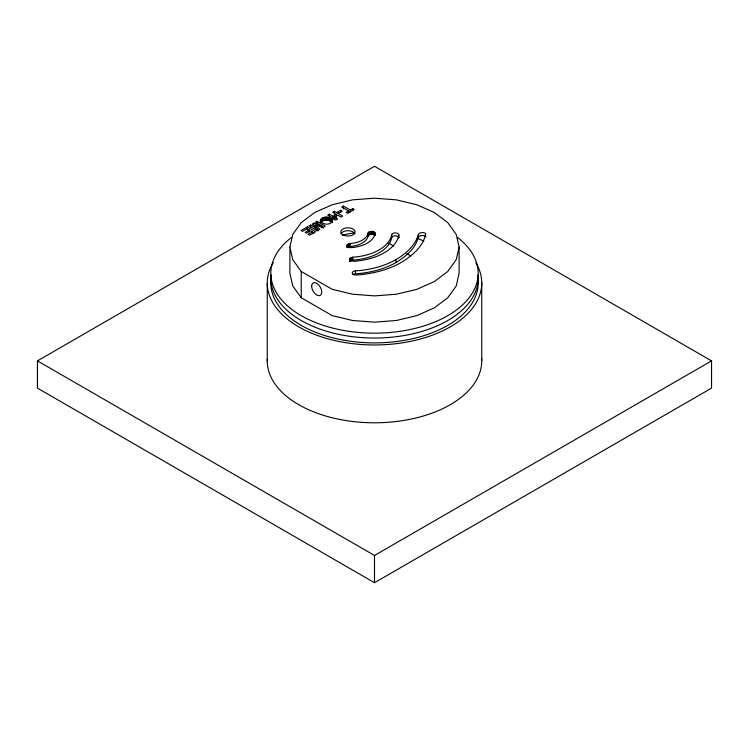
<?xml version="1.0" encoding="UTF-8"?>
<svg xmlns="http://www.w3.org/2000/svg" width="749" height="749" viewBox="0 0 749 749"><rect width="100%" height="100%" fill="white"/><g stroke="black" fill="none" stroke-linecap="round" stroke-linejoin="round"><path stroke-width="1.12" d="M347.274 244.764C346.132 246.842 349.362 247.882 350.944 247.638A27.404 15.823 0 0 0 375.155 233.669C374.303 229.522 365.662 231.235 368.049 236.132A20.26 11.694 0 0 1 350.158 246.458L347.274 247.685L347.274 244.764L350.158 243.537A20.26 11.694 0 0 0 368.049 233.211M349.652 258.957L350.953 260.877L353.584 261.317A51.241 29.586 0 0 0 398.843 235.186A3.576 2.06 0 0 0 395.678 232.911A3.576 2.06 0 0 0 391.736 234.727A44.088 25.457 0 0 1 352.788 257.216L349.914 258.433L349.633 261.438M320.403 220.515C322.033 215.656 330.964 216.18 332.556 220.843C330.833 225.58 322.098 225.093 320.403 220.515L320.403 222.462M289.891 247.039L292.775 234.4L301.229 222.612L314.674 212.501L332.2 204.739L352.601 199.852L374.5 198.195L396.399 199.852L416.8 204.739L434.326 212.501L447.771 222.612L456.225 234.4L459.109 247.039L459.109 273.31L456.225 285.949L447.771 297.737L434.326 307.848L416.8 315.61L396.399 320.497L374.5 322.154L352.601 320.497L332.2 315.61L301.229 297.737L292.775 285.949L289.891 273.31L289.891 247.039L292.775 259.678L301.229 271.466L332.2 289.339L352.601 294.226L374.5 295.883L396.399 294.226L416.8 289.339L434.326 281.577L447.771 271.466L456.225 259.678L459.109 247.039M418.419 234.521C415.086 245.756 405.715 253.883 395.94 259.641A67.925 39.22 0 0 1 355.429 270.885A3.576 2.06 0 0 0 352.273 273.17A3.576 2.06 0 0 0 356.215 274.995A75.078 43.339 0 0 0 400.996 262.562C411.678 256.036 423.588 246.608 425.638 233.697A3.277 1.891 0 0 0 423.662 232.602L420.788 232.714A4.297 2.481 0 0 0 418.7 233.969L418.419 234.521C417.642 247.264 406.033 256.327 395.94 262.562A67.925 39.22 0 0 1 355.429 273.806A3.576 2.06 0 0 0 353.032 274.574M368.049 236.132C369.21 233.725 373.133 233.772 374.875 235.523L374.875 232.611M418.419 237.442L418.7 236.881A4.297 2.481 0 0 1 420.788 235.635L423.662 235.523A3.277 1.891 0 0 1 425.638 236.609L425.872 237.152M332.191 222.659C329.41 219.485 323.793 219.083 320.825 222.21L320.825 219.288M37.45 360.878L374.5 166.287L711.55 360.878L711.55 388.122L374.5 582.713L37.45 388.122L37.45 360.878L374.5 555.468L711.55 360.878M312.586 233.782L312.586 231.834L308.111 234.418L309.515 235.223L315.657 231.675L307.371 226.891L301.07 230.533L302.465 231.338L307.09 228.67L309.346 229.971L309.346 231.918M317.108 230.748L317.108 228.801L310.582 225.037L309.028 225.936L317.314 230.72L319.823 229.269L315.666 225.149L315.666 228.071L318.437 230.814M322.004 227.921L322.004 225.983L313.84 223.155L312.23 224.091L317.108 228.801M315.666 225.149L322.819 227.546L325.319 226.095L317.033 221.32L315.479 222.21L322.004 225.983M336.32 217.285L336.32 214.364L333.043 216.255L329.42 214.167L327.744 215.132L336.029 219.916L337.705 218.951L334.438 217.07L334.438 219.991M334.438 217.07L337.715 215.178L340.982 217.06L342.649 216.096L334.372 211.312L332.696 212.276L336.32 214.364M348.641 211.012L346.188 212.435L347.592 213.24L354.174 209.439L352.77 208.634L350.317 210.048L343.435 206.078L341.759 207.042L348.641 211.012L348.641 212.959M340.626 210.244L337.509 212.042L339.1 212.959L342.218 211.162L340.626 210.244L340.626 212.192M309.346 229.971L305.189 232.368L306.584 233.173L310.741 230.776L312.586 231.834M335.496 217.762L333.043 219.176L333.043 216.255M398.824 237.564A3.576 2.06 0 0 0 395.21 235.813A3.576 2.06 0 0 0 391.736 237.648A44.088 25.457 0 0 1 352.788 260.137L350.392 260.895L350.392 257.974M315.881 226.778L313.84 226.076L313.84 223.155M388.843 243.238L393.796 246.103M406.688 253.546L410.649 255.83M321.639 226.891L323.474 227.958M311.977 232.471L313.812 233.538M481.747 282.616L481.747 360.456M398.843 235.186L398.843 238.107M395.94 259.641L395.94 262.562M391.736 234.727L391.736 237.648M375.137 233.126L375.137 235.074M374.5 555.468L374.5 582.713M374.388 232.143L374.388 235.064M373.714 231.778L373.714 234.69M372.899 231.516L372.899 234.437M371.991 231.385L371.991 234.306M371.064 231.394L371.064 234.315M370.165 231.544L370.165 234.465M369.369 231.825L369.369 234.746M368.723 232.209L368.723 235.13M368.274 232.686L368.274 235.607M355.429 270.885L355.429 273.806M352.77 208.634L352.77 210.572M352.788 257.216L352.788 260.137M351.88 257.347L351.88 260.259M351.066 257.6L351.066 260.521M350.317 210.048L350.317 211.995M350.158 243.537L350.158 246.458M349.914 258.433L349.914 261.354M349.249 243.668L349.249 246.59M348.435 243.931L348.435 246.842M347.761 244.305L347.761 247.217M347.012 245.279L347.012 247.226M343.435 206.078L343.435 208.99M334.372 211.312L334.372 214.223M332.462 220.281L332.462 222.228M332.191 219.747L332.191 221.685M331.517 219.026L331.517 221.947M330.449 218.296L330.449 221.217M329.42 214.167L329.42 217.088M329.438 217.8L329.438 220.712M328.408 217.435L328.408 220.356M327.341 217.219L327.341 220.131M326.246 217.135L326.246 220.056M325.16 217.191L325.16 220.112M324.12 217.388L324.12 220.3M323.128 217.716L323.128 220.637M322.182 218.184L322.182 221.095M321.387 218.717L321.387 221.638M320.497 219.888L320.497 221.835M317.033 221.32L317.033 223.258M310.582 225.037L310.582 226.984M307.371 226.891L307.371 229.812M301.229 271.466L301.229 297.737M267.253 283.459L267.253 361.299M478.012 274.836A103.671 59.854 0 0 1 374.5 338.033A103.671 59.854 0 0 1 270.988 274.836M342.396 235.214A81.032 46.784 0 0 1 353.528 232.986M417.277 238.444A81.032 46.784 0 0 1 423.831 241.056M457.667 237.573A103.671 59.854 0 0 1 444.166 317.632A103.671 59.854 0 0 1 304.834 317.632A103.671 59.854 0 0 1 291.333 237.573M341.01 233.763A7.153 4.129 0 0 1 347.911 230.701A7.153 4.129 0 0 1 354.82 233.763M478.012 279.705A103.671 59.854 0 0 1 374.5 342.892A103.671 59.854 0 0 1 270.988 279.705M481.654 358.312A107.247 61.924 0 0 1 375.23 422.792A107.247 61.924 0 0 1 267.29 359.155M475.83 262.759A107.247 61.924 0 0 1 374.35 344.961A107.247 61.924 0 0 1 273.273 262.59M311.659 286.24A7.153 4.129 60 0 0 319.243 295.677A7.153 4.129 60 0 0 319.243 285.566A7.153 4.129 60 0 0 311.659 286.24M344.334 235.486A7.153 4.129 0 0 0 355.063 231.918A7.153 4.129 0 0 0 344.334 228.342A7.153 4.129 0 0 0 344.334 235.486"/></g></svg>
